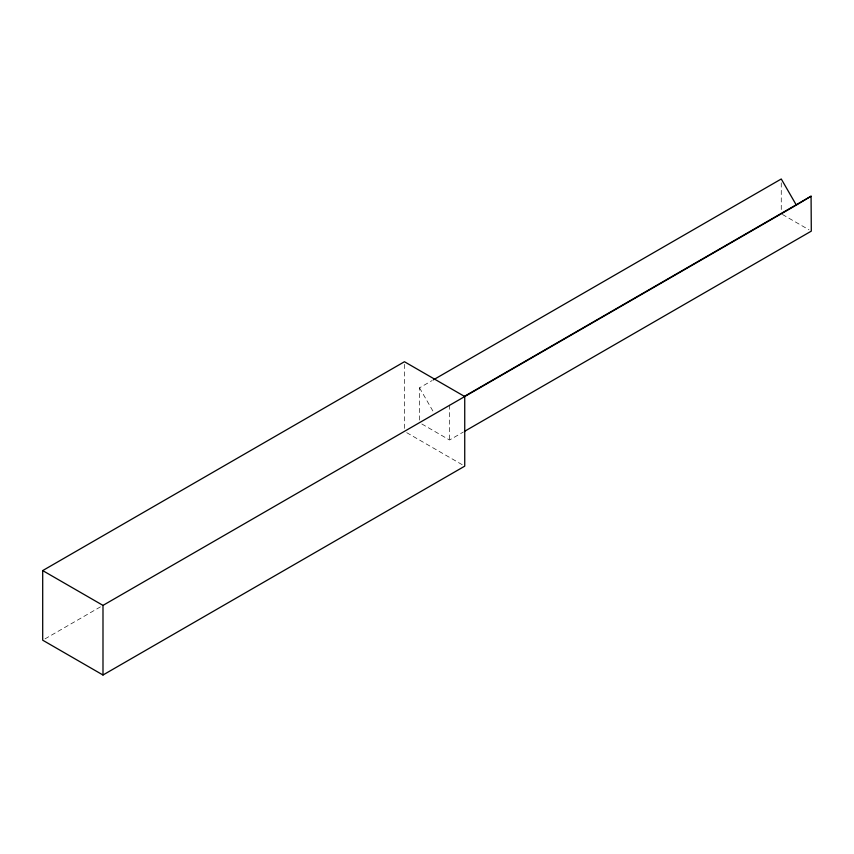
<?xml version="1.0" encoding="UTF-8"?>
<svg xmlns="http://www.w3.org/2000/svg" width="854" height="854" viewBox="0 0 854 854"><rect width="100%" height="100%" fill="white"/><g stroke="black" fill="none" stroke-linecap="round" stroke-linejoin="round"><path stroke-width="0.64" stroke-dasharray="4.27 3.2" d="M419.517 420.072L419.517 387.844L432.188 380.521M45.006 638.877L101.455 606.287M421.833 423.979L449.556 439.991L463.38 432.007M782.424 214.461L808.994 229.801M406.717 432.668L462.462 464.843M419.517 387.844L433.277 411.681M449.332 405.052L449.556 439.991M781.261 182.852L781.261 211.216M404.444 364.359L404.444 428.729"/><path stroke-width="1.28" d="M464.533 431.345L811.3 231.135L811.076 196.196L796.334 205.099L781.261 178.988L433.341 379.859M42.7 570.589L404.444 361.733L464.736 396.544L464.736 466.156L102.992 675.012L42.7 640.201L42.7 570.589L102.992 605.39L795.191 205.761M464.309 396.405L811.076 196.196M102.992 605.39L102.992 675.012"/></g></svg>
